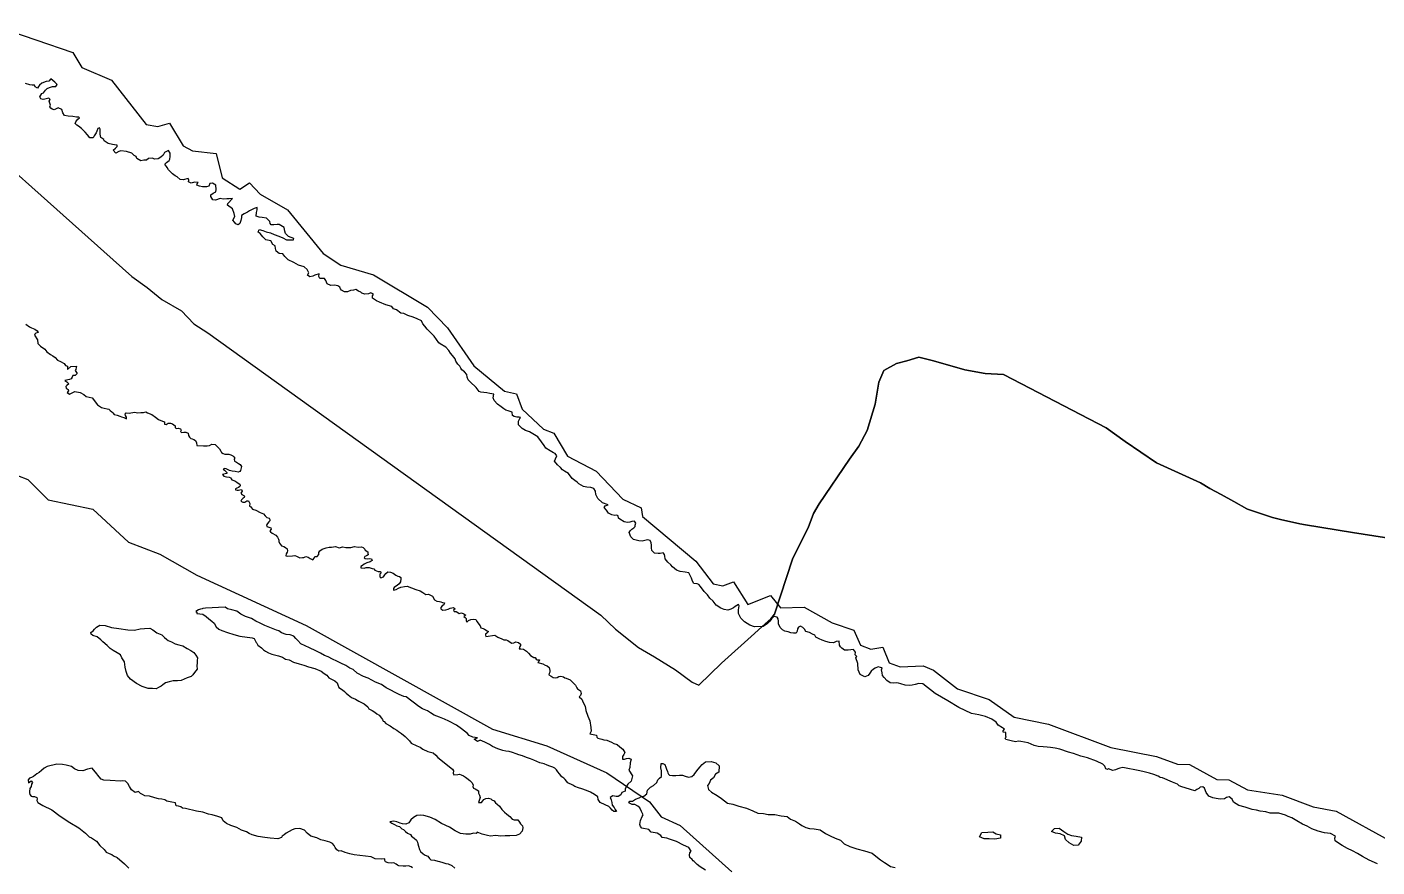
# Model space of a CAD drawing. Header units: metres. Extents: x 13.21 to 19.52, y 42.14 to 46.62.
# Drawn here: x 15.1305 to 15.4171, y 44.3102 to 44.4885 of the extents above; entities that cross this region are included whole.
import ezdxf

# ---------------------------------------------------------------- set-up
doc = ezdxf.new("R2010")
doc.units = ezdxf.units.M
doc.header["$MEASUREMENT"] = 0
for name, color, linetype in [('CESTE', 5, 'Continuous'), ('granica', 2, 'Continuous'), ('hr', 9, 'Continuous')]:
    doc.layers.add(name, color=color, linetype=linetype)

msp = doc.modelspace()

# ---------------------------------------------------------------- linework, layer by layer
at = {"layer": 'CESTE'}
for points in [[(15.12449, 44.48846), (15.14022, 44.48305), (15.14214, 44.47989), (15.14848, 44.47715), (15.15581, 44.4678), (15.15828, 44.46733), (15.1608, 44.46804), (15.16365, 44.46324), (15.16567, 44.46221), (15.1707, 44.46159), (15.17193, 44.45643), (15.17571, 44.45406), (15.17774, 44.45539), (15.18, 44.45296), (15.1858, 44.44967), (15.19341, 44.4404), (15.19712, 44.43796), (15.20408, 44.43591), (15.21556, 44.42904), (15.21977, 44.42461), (15.22535, 44.41656), (15.23189, 44.41119), (15.23442, 44.4106), (15.23562, 44.40738), (15.24014, 44.40311), (15.24237, 44.40228), (15.24527, 44.39739), (15.25132, 44.39423), (15.25702, 44.38827), (15.26091, 44.38646), (15.26118, 44.38458), (15.27248, 44.37513), (15.2762, 44.37029), (15.2782, 44.36989), (15.28049, 44.37072), (15.28357, 44.36596), (15.28838, 44.3678), (15.29044, 44.36524), (15.29547, 44.36538), (15.30144, 44.36206), (15.30607, 44.3605), (15.30747, 44.35728), (15.30964, 44.35645), (15.31217, 44.35685), (15.31357, 44.35355), (15.31588, 44.35272), (15.32078, 44.35293), (15.32296, 44.35199), (15.32805, 44.34804), (15.33475, 44.34578), (15.3401, 44.34201), (15.34733, 44.3405), (15.36059, 44.33555), (15.37028, 44.3337), (15.37472, 44.33205), (15.37727, 44.33199), (15.38308, 44.3288), (15.38565, 44.32869), (15.38964, 44.3266), (15.397, 44.32548), (15.40357, 44.32297), (15.40844, 44.32206), (15.42023, 44.31557)], [(15.1263, 44.39412), (15.13069, 44.39242), (15.13501, 44.38813), (15.14452, 44.38616), (15.15204, 44.37913), (15.15874, 44.37661), (15.16658, 44.37213), (15.18979, 44.36145), (15.22935, 44.33948), (15.24084, 44.33592), (15.25362, 44.33024), (15.26269, 44.32405), (15.26514, 44.32089), (15.2692, 44.319), (15.28013, 44.30923)]]:
    msp.add_lwpolyline(points, dxfattribs=at)
at = {"layer": 'granica'}
msp.add_lwpolyline([(15.11086, 44.47288), (15.14878, 44.43907), (15.15279, 44.43555), (15.15606, 44.43321), (15.15912, 44.43063), (15.16335, 44.42821), (15.16593, 44.42551), (15.1689, 44.42357), (15.2523, 44.36369), (15.25545, 44.3607), (15.26032, 44.35682), (15.26376, 44.35481), (15.26817, 44.35204), (15.2717, 44.34941), (15.27313, 44.34881), (15.27798, 44.35349), (15.28494, 44.35979), (15.28658, 44.36125)], dxfattribs=at)
at = {"layer": 'hr'}
for points in [[(15.42415, 44.37928), (15.41186, 44.3812), (15.40189, 44.38286), (15.40071, 44.38304), (15.39662, 44.38394), (15.39488, 44.38442), (15.3896, 44.38613), (15.38946, 44.38621), (15.38668, 44.38776), (15.38403, 44.38928), (15.38161, 44.39056), (15.37964, 44.39177), (15.37028, 44.39595), (15.36364, 44.40052), (15.35962, 44.40342), (15.33795, 44.41465), (15.33783, 44.4147), (15.33395, 44.41491), (15.32959, 44.41575), (15.32297, 44.41762), (15.31986, 44.41838), (15.31727, 44.41764), (15.31508, 44.41705), (15.31239, 44.41557), (15.31133, 44.41312), (15.31058, 44.40845), (15.3089, 44.40288), (15.30712, 44.39955), (15.30513, 44.39673), (15.29866, 44.38731), (15.29751, 44.38524), (15.29635, 44.38219), (15.29411, 44.37771), (15.293, 44.37551), (15.28921, 44.36387), (15.28843, 44.36288), (15.28658, 44.36125), (15.28495, 44.36118), (15.28396, 44.36155), (15.28281, 44.36226), (15.28207, 44.36299), (15.28175, 44.36357), (15.28153, 44.36403), (15.28153, 44.36476), (15.2817, 44.36563), (15.28153, 44.3659), (15.28122, 44.36572), (15.28087, 44.36549), (15.28051, 44.36522), (15.27996, 44.36494), (15.2793, 44.36474), (15.27852, 44.36486), (15.27778, 44.36516), (15.27685, 44.36575), (15.27616, 44.3666), (15.27548, 44.36724), (15.27495, 44.368), (15.27425, 44.36868), (15.27351, 44.36974), (15.27316, 44.37018), (15.27277, 44.37029), (15.27207, 44.37041), (15.27181, 44.37087), (15.27156, 44.37151), (15.2713, 44.37206), (15.27101, 44.37261), (15.27021, 44.37277), (15.2692, 44.37295), (15.26839, 44.37321), (15.26753, 44.3739), (15.26718, 44.37434), (15.26653, 44.3749), (15.266, 44.37561), (15.2659, 44.37615), (15.26584, 44.37656), (15.26559, 44.37686), (15.26494, 44.37676), (15.26452, 44.37676), (15.26376, 44.37681), (15.26314, 44.37736), (15.26306, 44.37793), (15.26309, 44.37851), (15.26303, 44.37901), (15.2628, 44.37949), (15.26223, 44.37963), (15.26169, 44.37949), (15.26113, 44.37938), (15.26043, 44.37943), (15.25982, 44.37959), (15.25924, 44.37971), (15.2587, 44.38028), (15.25835, 44.38119), (15.25858, 44.38156), (15.25894, 44.3819), (15.25931, 44.38216), (15.2596, 44.38248), (15.25964, 44.38279), (15.25977, 44.38316), (15.25948, 44.38359), (15.25888, 44.38351), (15.25849, 44.38337), (15.25798, 44.38333), (15.25727, 44.38344), (15.25637, 44.38402), (15.25608, 44.38427), (15.25599, 44.38475), (15.25574, 44.38488), (15.25532, 44.38484), (15.25465, 44.38497), (15.25396, 44.38532), (15.25353, 44.38592), (15.25304, 44.38653), (15.25327, 44.38684), (15.25388, 44.38705), (15.2527, 44.38748), (15.25171, 44.38842), (15.25126, 44.38925), (15.25123, 44.38995), (15.25088, 44.39051), (15.25018, 44.39073), (15.24935, 44.39081), (15.24863, 44.39095), (15.24764, 44.3915), (15.24729, 44.3919), (15.24682, 44.39225), (15.24627, 44.39269), (15.24546, 44.39373), (15.24464, 44.39425), (15.24423, 44.39452), (15.24374, 44.39496), (15.24314, 44.39553), (15.24247, 44.39631), (15.24272, 44.39684), (15.24296, 44.39744), (15.24264, 44.39793), (15.24228, 44.39812), (15.24157, 44.39851), (15.24065, 44.39911), (15.24032, 44.39966), (15.23972, 44.40045), (15.23894, 44.40151), (15.2379, 44.40211), (15.23722, 44.40253), (15.23636, 44.40284), (15.23563, 44.40326), (15.23489, 44.40404), (15.23483, 44.4048), (15.23512, 44.40539), (15.23531, 44.4056), (15.23499, 44.40569), (15.23451, 44.40566), (15.23393, 44.40583), (15.23361, 44.40606), (15.23352, 44.40673), (15.23266, 44.40704), (15.23217, 44.40716), (15.23175, 44.40744), (15.23121, 44.4079), (15.23037, 44.40843), (15.22969, 44.40924), (15.22949, 44.40981), (15.22965, 44.41055), (15.22878, 44.41072), (15.22812, 44.41087), (15.22748, 44.4109), (15.22686, 44.41096), (15.22651, 44.41115), (15.2259, 44.41197), (15.22463, 44.41317), (15.22419, 44.41363), (15.22399, 44.41416), (15.2239, 44.41476), (15.22336, 44.41526), (15.22282, 44.41572), (15.22262, 44.41607), (15.22242, 44.41646), (15.22199, 44.41692), (15.22157, 44.41754), (15.22143, 44.41803), (15.22083, 44.41874), (15.22044, 44.41927), (15.22005, 44.4198), (15.21941, 44.42054), (15.21822, 44.42124), (15.21794, 44.42145), (15.21745, 44.42217), (15.21696, 44.42288), (15.21598, 44.42387), (15.21548, 44.42433), (15.21495, 44.425), (15.21455, 44.42546), (15.21426, 44.42613), (15.21333, 44.42656), (15.21249, 44.42692), (15.21138, 44.42725), (15.21055, 44.42766), (15.20991, 44.42777), (15.20894, 44.42842), (15.20833, 44.42865), (15.20797, 44.42915), (15.20669, 44.4295), (15.20536, 44.43005), (15.20468, 44.43035), (15.20384, 44.43094), (15.20384, 44.43142), (15.20407, 44.43179), (15.20353, 44.43208), (15.20302, 44.43183), (15.20225, 44.43174), (15.20161, 44.43195), (15.20141, 44.43218), (15.20087, 44.43241), (15.20032, 44.43276), (15.1998, 44.43261), (15.1992, 44.43252), (15.19858, 44.4323), (15.19792, 44.43225), (15.19728, 44.43259), (15.19705, 44.4329), (15.19692, 44.43328), (15.19648, 44.43355), (15.19582, 44.4337), (15.195, 44.43358), (15.19423, 44.43397), (15.19397, 44.4347), (15.19368, 44.43512), (15.19317, 44.43507), (15.19265, 44.43512), (15.1925, 44.43551), (15.19255, 44.43607), (15.1916, 44.43583), (15.19121, 44.43558), (15.19054, 44.43546), (15.19005, 44.43578), (15.19037, 44.43629), (15.19, 44.43698), (15.18933, 44.43758), (15.18816, 44.43796), (15.18715, 44.43847), (15.18599, 44.43906), (15.18529, 44.43974), (15.18484, 44.44034), (15.18406, 44.44037), (15.1834, 44.44089), (15.18326, 44.44143), (15.18322, 44.44204), (15.18269, 44.44234), (15.18228, 44.44309), (15.18122, 44.44333), (15.18061, 44.44397), (15.18028, 44.44427), (15.18003, 44.44463), (15.17958, 44.44493), (15.17981, 44.44551), (15.18061, 44.4453), (15.18129, 44.44502), (15.18222, 44.44482), (15.18302, 44.44445), (15.18395, 44.44408), (15.18484, 44.44372), (15.18558, 44.44332), (15.18707, 44.4433), (15.18717, 44.44359), (15.186, 44.44403), (15.18542, 44.44463), (15.18524, 44.44511), (15.18514, 44.44594), (15.18408, 44.44658), (15.18363, 44.44654), (15.18293, 44.44651), (15.18236, 44.44648), (15.18214, 44.44675), (15.18206, 44.44718), (15.18139, 44.44788), (15.18042, 44.44804), (15.17982, 44.44812), (15.17918, 44.44833), (15.17925, 44.44907), (15.17935, 44.44968), (15.17935, 44.45017), (15.17873, 44.44995), (15.17834, 44.44977), (15.17776, 44.44944), (15.17732, 44.44915), (15.1766, 44.44885), (15.17606, 44.44847), (15.17606, 44.44801), (15.17593, 44.4474), (15.17573, 44.44675), (15.17532, 44.44651), (15.17486, 44.44672), (15.17454, 44.44708), (15.17424, 44.44746), (15.17462, 44.44822), (15.17447, 44.44886), (15.17418, 44.44989), (15.17308, 44.45068), (15.17314, 44.45103), (15.17418, 44.45204), (15.17343, 44.45203), (15.17296, 44.45199), (15.17215, 44.45192), (15.17153, 44.45205), (15.17052, 44.45174), (15.16994, 44.45179), (15.16958, 44.45247), (15.16958, 44.45287), (15.17005, 44.45318), (15.17058, 44.4535), (15.17066, 44.45398), (15.17058, 44.4549), (15.16988, 44.45536), (15.16934, 44.45523), (15.16909, 44.45469), (15.16866, 44.45453), (15.16776, 44.45456), (15.16715, 44.45467), (15.16657, 44.45491), (15.16668, 44.45515), (15.16687, 44.4555), (15.16609, 44.45554), (15.1654, 44.45536), (15.16478, 44.45561), (15.1649, 44.45596), (15.16476, 44.45632), (15.16368, 44.45605), (15.16304, 44.45612), (15.16238, 44.45664), (15.16201, 44.45691), (15.16144, 44.45729), (15.16057, 44.45818), (15.16026, 44.45864), (15.15977, 44.45935), (15.16016, 44.45974), (15.1607, 44.46015), (15.16087, 44.46043), (15.16093, 44.46098), (15.16094, 44.46166), (15.16059, 44.46229), (15.16001, 44.46196), (15.15968, 44.46185), (15.15946, 44.46127), (15.15895, 44.46086), (15.15836, 44.46049), (15.15762, 44.46044), (15.15718, 44.46066), (15.1563, 44.46055), (15.15586, 44.46018), (15.15534, 44.46022), (15.15467, 44.46009), (15.15383, 44.46059), (15.15373, 44.46097), (15.15329, 44.46123), (15.15278, 44.46171), (15.15161, 44.46202), (15.15041, 44.46222), (15.15005, 44.46201), (15.14935, 44.46169), (15.1488, 44.46236), (15.14928, 44.46272), (15.14967, 44.46307), (15.14967, 44.46336), (15.14913, 44.46344), (15.14868, 44.4635), (15.14775, 44.46373), (15.14688, 44.46433), (15.14684, 44.4646), (15.1462, 44.46501), (15.14602, 44.46573), (15.14604, 44.4668), (15.14594, 44.46705), (15.14559, 44.46694), (15.14536, 44.46639), (15.14524, 44.46598), (15.14478, 44.46538), (15.14459, 44.46492), (15.14389, 44.46492), (15.14338, 44.46559), (15.1429, 44.46613), (15.1421, 44.46694), (15.14148, 44.46744), (15.14113, 44.4676), (15.14078, 44.46799), (15.14088, 44.46833), (15.14101, 44.46857), (15.1413, 44.46894), (15.14168, 44.46919), (15.14145, 44.46934), (15.14101, 44.4693), (15.14023, 44.4695), (15.13928, 44.46951), (15.13847, 44.46969), (15.13812, 44.47028), (15.1379, 44.47097), (15.13716, 44.47129), (15.13626, 44.47085), (15.13584, 44.47102), (15.13559, 44.47125), (15.13536, 44.47154), (15.13552, 44.47184), (15.13526, 44.47269), (15.13545, 44.47306), (15.13516, 44.47335), (15.1343, 44.47313), (15.13398, 44.47306), (15.13343, 44.47319), (15.13324, 44.47361), (15.13343, 44.47402), (15.1337, 44.47434), (15.13405, 44.4745), (15.13424, 44.47479), (15.13443, 44.47505), (15.13482, 44.47541), (15.13527, 44.47562), (15.13597, 44.47587), (15.13662, 44.47585), (15.13694, 44.47624), (15.13643, 44.47674), (15.13556, 44.47743), (15.13517, 44.47695), (15.13459, 44.47688), (15.13366, 44.47654), (15.13318, 44.47613), (15.13298, 44.47583), (15.13277, 44.47551), (15.13228, 44.47579), (15.13212, 44.47613), (15.13164, 44.47615), (15.1311, 44.47622), (15.13023, 44.47645)], [(15.13025, 44.4254), (15.13108, 44.42482), (15.13149, 44.42461), (15.13221, 44.42434), (15.13271, 44.42402), (15.13291, 44.42361), (15.1324, 44.42352), (15.13221, 44.42331), (15.13213, 44.42306), (15.13272, 44.4221), (15.1328, 44.42132), (15.13336, 44.42072), (15.13428, 44.4201), (15.1347, 44.41951), (15.1355, 44.419), (15.13601, 44.41866), (15.13653, 44.41834), (15.137, 44.41777), (15.13762, 44.41748), (15.1384, 44.41703), (15.13871, 44.41665), (15.1391, 44.41648), (15.1391, 44.41581), (15.1398, 44.41641), (15.14103, 44.41653), (15.14095, 44.41623), (15.14092, 44.41577), (15.14073, 44.41557), (15.14118, 44.41492), (15.14072, 44.41453), (15.14027, 44.41452), (15.14011, 44.41413), (15.13988, 44.4138), (15.13957, 44.41369), (15.13854, 44.41348), (15.13899, 44.41318), (15.1394, 44.41275), (15.13895, 44.41238), (15.13876, 44.41215), (15.13882, 44.41181), (15.13924, 44.41153), (15.13932, 44.41125), (15.13908, 44.41092), (15.13955, 44.41053), (15.14065, 44.41115), (15.14181, 44.41091), (15.14257, 44.41048), (15.14309, 44.41009), (15.14435, 44.40975), (15.14547, 44.40827), (15.14632, 44.40773), (15.14693, 44.40759), (15.14751, 44.40741), (15.14793, 44.40734), (15.14821, 44.40706), (15.1485, 44.40681), (15.14877, 44.40657), (15.14905, 44.40626), (15.14966, 44.40611), (15.15021, 44.40592), (15.15056, 44.40576), (15.15107, 44.4056), (15.15161, 44.40532), (15.15161, 44.40567), (15.15145, 44.40603), (15.15136, 44.40633), (15.15155, 44.40661), (15.15223, 44.40653), (15.15335, 44.40674), (15.15405, 44.4066), (15.15469, 44.40663), (15.15527, 44.40663), (15.15578, 44.40681), (15.15613, 44.40658), (15.157, 44.40624), (15.1578, 44.40564), (15.15844, 44.40518), (15.15928, 44.40486), (15.15973, 44.40466), (15.15973, 44.40422), (15.16008, 44.40413), (15.16047, 44.40438), (15.16095, 44.40443), (15.1614, 44.40429), (15.162, 44.40387), (15.16198, 44.40349), (15.1622, 44.40326), (15.16264, 44.40331), (15.16313, 44.40322), (15.16326, 44.40294), (15.16313, 44.4026), (15.16335, 44.40241), (15.16379, 44.40246), (15.16425, 44.40252), (15.16473, 44.40227), (15.16482, 44.40179), (15.16502, 44.4014), (15.16527, 44.40117), (15.16556, 44.40106), (15.16597, 44.40097), (15.1663, 44.40069), (15.16652, 44.40021), (15.16655, 44.39966), (15.16797, 44.39962), (15.16879, 44.39957), (15.16928, 44.39963), (15.16979, 44.39993), (15.17044, 44.39984), (15.17079, 44.39952), (15.17114, 44.3992), (15.17137, 44.39893), (15.17168, 44.39844), (15.17184, 44.39815), (15.17213, 44.39794), (15.17254, 44.39783), (15.17335, 44.39783), (15.17376, 44.39767), (15.17419, 44.39746), (15.17441, 44.39725), (15.17466, 44.397), (15.17447, 44.39677), (15.17456, 44.39631), (15.17501, 44.39612), (15.17542, 44.39585), (15.17575, 44.39563), (15.17594, 44.39539), (15.17607, 44.39519), (15.17585, 44.39439), (15.17571, 44.39418), (15.17536, 44.39402), (15.17469, 44.39414), (15.17405, 44.39421), (15.17354, 44.39434), (15.17325, 44.39448), (15.17282, 44.39473), (15.17251, 44.39475), (15.17216, 44.39466), (15.17247, 44.39441), (15.17273, 44.39414), (15.17296, 44.39395), (15.17292, 44.3937), (15.17261, 44.39365), (15.17205, 44.39352), (15.17232, 44.39318), (15.17285, 44.39301), (15.17343, 44.39292), (15.17376, 44.39283), (15.17384, 44.3926), (15.17398, 44.39239), (15.17465, 44.39216), (15.17507, 44.39191), (15.17536, 44.39166), (15.17567, 44.39143), (15.17577, 44.39118), (15.17567, 44.39095), (15.17545, 44.39074), (15.17507, 44.39063), (15.17478, 44.39049), (15.17478, 44.39028), (15.17516, 44.39019), (15.17544, 44.39019), (15.17573, 44.39028), (15.17608, 44.39031), (15.17618, 44.38994), (15.17593, 44.38955), (15.17612, 44.38926), (15.17653, 44.38907), (15.1767, 44.38889), (15.17663, 44.38866), (15.17638, 44.38847), (15.17605, 44.38813), (15.17595, 44.38783), (15.17634, 44.38767), (15.17673, 44.38765), (15.17721, 44.3879), (15.17753, 44.38795), (15.17782, 44.38735), (15.17778, 44.38678), (15.17807, 44.38662), (15.17819, 44.38644), (15.17839, 44.38618), (15.1791, 44.38591), (15.18002, 44.38545), (15.18072, 44.38515), (15.18105, 44.38476), (15.1814, 44.38437), (15.18191, 44.38426), (15.1821, 44.38398), (15.18208, 44.38368), (15.18187, 44.38345), (15.18158, 44.38309), (15.18139, 44.38274), (15.18146, 44.38244), (15.18226, 44.38217), (15.18236, 44.38192), (15.18207, 44.38158), (15.18219, 44.38133), (15.18258, 44.38105), (15.18332, 44.38066), (15.18373, 44.38018), (15.18392, 44.37981), (15.18396, 44.37958), (15.18398, 44.37926), (15.18414, 44.37894), (15.18431, 44.37867), (15.18456, 44.37834), (15.18501, 44.37825), (15.1854, 44.37804), (15.18575, 44.37772), (15.18584, 44.37729), (15.18574, 44.37702), (15.18552, 44.37669), (15.18549, 44.37626), (15.18584, 44.37616), (15.18686, 44.37622), (15.18735, 44.37632), (15.1877, 44.37617), (15.18815, 44.37596), (15.18846, 44.3758), (15.18898, 44.37587), (15.18927, 44.37593), (15.18972, 44.37608), (15.19019, 44.37598), (15.19065, 44.37566), (15.19122, 44.37543), (15.19145, 44.37578), (15.19161, 44.37612), (15.19209, 44.37612), (15.19248, 44.37653), (15.19248, 44.37699), (15.1927, 44.37729), (15.19292, 44.37742), (15.19319, 44.37767), (15.1936, 44.37783), (15.19405, 44.37795), (15.19466, 44.37808), (15.19517, 44.37808), (15.19604, 44.3782), (15.1968, 44.37794), (15.19758, 44.37815), (15.19822, 44.37801), (15.19925, 44.37804), (15.20002, 44.3782), (15.20084, 44.37808), (15.20156, 44.37815), (15.20191, 44.37802), (15.20222, 44.37767), (15.20232, 44.37747), (15.20286, 44.37712), (15.2029, 44.37684), (15.20293, 44.37648), (15.20261, 44.37627), (15.20225, 44.37611), (15.20209, 44.37586), (15.20229, 44.3757), (15.20273, 44.3756), (15.20324, 44.37566), (15.20366, 44.37561), (15.20376, 44.37526), (15.20334, 44.37501), (15.20266, 44.37476), (15.20212, 44.37451), (15.20177, 44.37418), (15.20138, 44.37396), (15.20142, 44.37368), (15.20212, 44.37366), (15.20253, 44.37379), (15.20317, 44.37379), (15.20381, 44.37357), (15.20414, 44.37348), (15.20436, 44.37322), (15.20474, 44.37304), (15.20507, 44.37293), (15.20546, 44.37292), (15.20571, 44.37265), (15.20542, 44.37238), (15.20539, 44.3721), (15.20539, 44.37183), (15.20561, 44.37159), (15.20622, 44.37183), (15.20651, 44.37219), (15.20667, 44.37251), (15.20712, 44.37283), (15.2077, 44.37279), (15.20824, 44.3726), (15.20885, 44.37214), (15.20923, 44.37195), (15.20958, 44.37185), (15.20987, 44.37168), (15.20987, 44.37134), (15.20984, 44.37075), (15.20955, 44.37033), (15.20913, 44.36999), (15.20872, 44.36971), (15.20849, 44.36955), (15.20833, 44.36935), (15.20835, 44.36898), (15.20887, 44.36908), (15.20938, 44.36939), (15.2099, 44.36958), (15.21064, 44.36974), (15.21122, 44.36978), (15.21304, 44.36914), (15.214, 44.36881), (15.21457, 44.3685), (15.21521, 44.36808), (15.21573, 44.36811), (15.21663, 44.36769), (15.21704, 44.36694), (15.21751, 44.36664), (15.21809, 44.36656), (15.21835, 44.36647), (15.21874, 44.36638), (15.21916, 44.36629), (15.21903, 44.36583), (15.21867, 44.36563), (15.21835, 44.3653), (15.21835, 44.36503), (15.21882, 44.36475), (15.21946, 44.3648), (15.21995, 44.3649), (15.22037, 44.36512), (15.22107, 44.36528), (15.22142, 44.36498), (15.22107, 44.36469), (15.22119, 44.36443), (15.22162, 44.36443), (15.22197, 44.36423), (15.22228, 44.364), (15.22274, 44.36416), (15.22325, 44.36397), (15.2237, 44.36366), (15.22325, 44.36338), (15.22357, 44.36317), (15.22372, 44.36292), (15.22372, 44.3625), (15.22392, 44.36216), (15.22427, 44.36256), (15.22473, 44.36276), (15.22533, 44.36282), (15.22578, 44.36273), (15.2261, 44.36223), (15.22645, 44.36175), (15.2267, 44.36143), (15.22686, 44.36095), (15.22738, 44.36083), (15.22763, 44.3607), (15.22818, 44.36033), (15.22849, 44.36021), (15.22811, 44.35985), (15.22785, 44.35964), (15.22782, 44.35944), (15.22795, 44.35916), (15.2284, 44.35923), (15.22933, 44.35932), (15.22981, 44.35941), (15.23044, 44.359), (15.23131, 44.35867), (15.23172, 44.35846), (15.23221, 44.35845), (15.23262, 44.35831), (15.23285, 44.3581), (15.23342, 44.35769), (15.2339, 44.35776), (15.23432, 44.35798), (15.23489, 44.35789), (15.23526, 44.35748), (15.23528, 44.35721), (15.23515, 44.357), (15.23503, 44.35651), (15.23534, 44.35651), (15.23592, 44.35642), (15.23655, 44.35602), (15.23698, 44.35562), (15.23739, 44.3551), (15.23809, 44.35466), (15.23842, 44.35471), (15.23858, 44.35436), (15.23879, 44.35416), (15.23934, 44.35417), (15.23915, 44.35383), (15.23899, 44.35363), (15.24002, 44.35337), (15.24053, 44.35306), (15.24097, 44.35291), (15.24139, 44.35257), (15.24152, 44.35195), (15.24152, 44.35159), (15.24135, 44.35131), (15.24129, 44.35097), (15.24176, 44.35071), (15.24225, 44.35041), (15.24273, 44.35037), (15.24308, 44.35046), (15.24343, 44.35062), (15.24384, 44.35069), (15.2444, 44.35055), (15.24471, 44.35039), (15.24497, 44.3503), (15.2458, 44.34997), (15.24602, 44.34972), (15.24647, 44.34933), (15.24695, 44.34883), (15.24723, 44.34825), (15.24737, 44.348), (15.24803, 44.34759), (15.24813, 44.34706), (15.248, 44.3466), (15.24774, 44.34633), (15.24831, 44.34587), (15.24857, 44.34514), (15.24902, 44.34436), (15.24918, 44.34342), (15.24955, 44.34223), (15.25, 44.34122), (15.25019, 44.33982), (15.25028, 44.33907), (15.24999, 44.33845), (15.2514, 44.33822), (15.2515, 44.33779), (15.25171, 44.33755), (15.25255, 44.33734), (15.253, 44.33723), (15.25364, 44.33711), (15.25457, 44.33668), (15.25511, 44.33643), (15.25578, 44.33622), (15.25636, 44.33569), (15.25703, 44.33525), (15.25744, 44.33454), (15.25722, 44.33408), (15.25693, 44.33367), (15.2569, 44.3331), (15.25738, 44.3331), (15.25779, 44.33328), (15.2583, 44.33335), (15.25878, 44.33312), (15.25853, 44.3323), (15.2585, 44.33131), (15.25829, 44.33074), (15.25909, 44.32957), (15.25874, 44.32841), (15.25809, 44.32783), (15.25768, 44.32723), (15.25751, 44.32673), (15.25748, 44.32631), (15.25677, 44.32601), (15.25655, 44.32552), (15.256, 44.32522), (15.25557, 44.32522), (15.25485, 44.32531), (15.25433, 44.32499), (15.25455, 44.32449), (15.25465, 44.32392), (15.25477, 44.32337), (15.25516, 44.32288), (15.25538, 44.3224), (15.25567, 44.32199), (15.25506, 44.32201), (15.25471, 44.32231), (15.2544, 44.32268), (15.25401, 44.32305), (15.25327, 44.32344), (15.25218, 44.32394), (15.25177, 44.32454), (15.25168, 44.32511), (15.25099, 44.32561), (15.25014, 44.32612), (15.24926, 44.32644), (15.24832, 44.32681), (15.24758, 44.32699), (15.24682, 44.32731), (15.24637, 44.32759), (15.24534, 44.32811), (15.24477, 44.32876), (15.24448, 44.32911), (15.24407, 44.32936), (15.24356, 44.33), (15.24323, 44.33043), (15.24295, 44.33085), (15.24257, 44.33117), (15.24212, 44.33144), (15.24151, 44.33165), (15.24093, 44.33183), (15.24033, 44.33211), (15.2394, 44.33234), (15.23873, 44.33261), (15.23811, 44.33291), (15.23741, 44.33319), (15.23655, 44.33346), (15.23572, 44.33383), (15.23495, 44.334), (15.23437, 44.33427), (15.23361, 44.33455), (15.23291, 44.33476), (15.23217, 44.33478), (15.23153, 44.33496), (15.2305, 44.33528), (15.22935, 44.33576), (15.22871, 44.33622), (15.22772, 44.33668), (15.2267, 44.33716), (15.22614, 44.33689), (15.22548, 44.33733), (15.22615, 44.33764), (15.22513, 44.33781), (15.22435, 44.33815), (15.22394, 44.33861), (15.22339, 44.33902), (15.22279, 44.33953), (15.22167, 44.34033), (15.22004, 44.34114), (15.21918, 44.34161), (15.21806, 44.34205), (15.21697, 44.34247), (15.2162, 44.34294), (15.21553, 44.34339), (15.21451, 44.34379), (15.21368, 44.34428), (15.21368, 44.34428), (15.21103, 44.34631), (15.2105, 44.34641), (15.20951, 44.34683), (15.20871, 44.34728), (15.20775, 44.34777), (15.2068, 44.34827), (15.2058, 44.34898), (15.20449, 44.34944), (15.20292, 44.35029), (15.20193, 44.35067), (15.20061, 44.35132), (15.19975, 44.35212), (15.19905, 44.35242), (15.19822, 44.35297), (15.19716, 44.35345), (15.19629, 44.35389), (15.1954, 44.35435), (15.19447, 44.35483), (15.1937, 44.35513), (15.19281, 44.35559), (15.19187, 44.35611), (15.19047, 44.35671), (15.18957, 44.35712), (15.18868, 44.35761), (15.188, 44.35827), (15.18762, 44.35871), (15.1872, 44.35919), (15.18638, 44.35951), (15.18554, 44.35958), (15.18455, 44.35992), (15.18401, 44.36031), (15.18346, 44.3605), (15.1824, 44.36089), (15.18103, 44.36146), (15.18, 44.36194), (15.17907, 44.36242), (15.17815, 44.36293), (15.17693, 44.36341), (15.1759, 44.36389), (15.17506, 44.36451), (15.17397, 44.36481), (15.17311, 44.36501), (15.17257, 44.36533), (15.1684, 44.36513), (15.16783, 44.36506), (15.16768, 44.365), (15.16738, 44.36494), (15.1669, 44.36476), (15.16633, 44.36441), (15.16657, 44.36432), (15.16657, 44.36405), (15.16785, 44.36384), (15.16856, 44.36339), (15.1691, 44.36286), (15.16974, 44.3624), (15.17025, 44.36197), (15.1707, 44.36117), (15.17128, 44.36066), (15.17189, 44.36041), (15.17307, 44.35999), (15.17445, 44.35956), (15.1757, 44.35921), (15.1783, 44.35885), (15.17877, 44.35871), (15.17893, 44.35832), (15.17918, 44.35789), (15.1793, 44.35772), (15.17955, 44.35729), (15.18027, 44.35676), (15.1807, 44.35631), (15.18113, 44.35603), (15.18179, 44.35564), (15.18249, 44.35536), (15.18338, 44.35518), (15.18393, 44.35504), (15.18473, 44.35475), (15.18539, 44.35436), (15.1862, 44.35419), (15.18706, 44.35372), (15.18828, 44.35337), (15.18928, 44.35305), (15.19029, 44.35273), (15.19165, 44.35236), (15.19296, 44.35176), (15.1936, 44.35128), (15.1942, 44.35091), (15.19459, 44.35039), (15.1959, 44.34972), (15.19638, 44.34933), (15.19654, 44.34887), (15.19673, 44.34833), (15.19753, 44.34784), (15.19791, 44.34748), (15.19824, 44.34711), (15.19871, 44.34674), (15.19939, 44.34621), (15.20025, 44.34587), (15.20095, 44.34538), (15.20211, 44.34486), (15.20284, 44.34424), (15.20307, 44.34381), (15.20377, 44.34343), (15.20435, 44.34307), (15.20476, 44.34274), (15.20527, 44.34242), (15.20578, 44.34181), (15.20597, 44.34149), (15.20605, 44.34133), (15.20613, 44.34117), (15.20633, 44.34109), (15.20671, 44.34064), (15.20761, 44.34016), (15.20841, 44.33963), (15.20901, 44.33924), (15.2094, 44.33899), (15.21, 44.33855), (15.2108, 44.33789), (15.21115, 44.33759), (15.2117, 44.33699), (15.21208, 44.33653), (15.21326, 44.33591), (15.21396, 44.33568), (15.21454, 44.33525), (15.21563, 44.33475), (15.21672, 44.33446), (15.21733, 44.33399), (15.21774, 44.33348), (15.22084, 44.33096), (15.22107, 44.3306), (15.221, 44.33011), (15.22116, 44.32979), (15.22199, 44.32984), (15.22234, 44.32994), (15.22269, 44.32979), (15.22318, 44.32958), (15.22359, 44.32929), (15.22388, 44.32905), (15.22456, 44.3286), (15.22503, 44.32807), (15.22522, 44.32761), (15.22515, 44.32734), (15.22529, 44.32697), (15.22566, 44.32679), (15.22634, 44.32642), (15.2264, 44.32591), (15.22656, 44.32548), (15.22669, 44.32498), (15.22652, 44.32437), (15.22639, 44.32394), (15.22701, 44.32392), (15.22732, 44.32426), (15.22752, 44.32456), (15.22794, 44.32479), (15.22852, 44.32486), (15.22897, 44.32469), (15.22922, 44.32447), (15.22967, 44.32429), (15.22998, 44.32383), (15.2303, 44.32359), (15.23082, 44.32313), (15.23135, 44.32243), (15.23186, 44.32185), (15.23241, 44.32142), (15.23305, 44.32093), (15.23352, 44.32041), (15.23391, 44.3202), (15.23474, 44.32023), (15.23506, 44.31977), (15.23531, 44.31942), (15.23568, 44.31896), (15.2358, 44.31855), (15.23563, 44.31781), (15.23509, 44.31722), (15.23435, 44.31688), (15.23303, 44.31685), (15.23204, 44.31683), (15.23114, 44.31679), (15.22996, 44.31688), (15.22893, 44.31675), (15.2283, 44.31693), (15.22714, 44.31718), (15.22609, 44.3176), (15.2259, 44.31732), (15.22529, 44.31739), (15.22461, 44.31721), (15.22368, 44.31721), (15.22253, 44.31734), (15.22141, 44.31792), (15.22019, 44.31868), (15.21853, 44.31949), (15.21719, 44.32031), (15.21604, 44.32081), (15.21479, 44.32118), (15.21402, 44.3212), (15.21326, 44.32112), (15.21255, 44.32072), (15.21197, 44.3202), (15.21155, 44.31958), (15.21091, 44.31933), (15.2102, 44.31939), (15.20973, 44.31951), (15.20905, 44.31981), (15.20841, 44.31997), (15.20757, 44.31981), (15.20794, 44.31956), (15.20854, 44.31923), (15.20905, 44.31894), (15.20962, 44.3188), (15.2101, 44.31834), (15.21042, 44.31816), (15.2109, 44.31774), (15.21132, 44.3174), (15.2119, 44.31712), (15.21215, 44.31678), (15.2127, 44.31637), (15.21318, 44.31593), (15.2134, 44.31547), (15.2135, 44.31513), (15.21362, 44.31463), (15.21384, 44.31391), (15.21403, 44.3135), (15.21464, 44.31302), (15.21508, 44.31277), (15.21563, 44.31252), (15.21598, 44.31201), (15.21623, 44.31176), (15.21703, 44.31169), (15.21771, 44.31146), (15.21806, 44.31137), (15.21876, 44.3112), (15.21941, 44.31096), (15.21991, 44.31089), (15.22069, 44.31052), (15.22132, 44.31001)], [(15.41718, 44.31092), (15.41545, 44.3117), (15.41402, 44.31247), (15.41297, 44.31306), (15.41191, 44.31366), (15.4108, 44.31417), (15.40968, 44.31481), (15.40872, 44.31546), (15.40824, 44.31576), (15.40815, 44.31631), (15.40828, 44.31679), (15.40719, 44.31737), (15.40598, 44.31746), (15.4046, 44.31785), (15.40323, 44.31836), (15.40227, 44.31887), (15.40128, 44.31931), (15.40011, 44.31999), (15.39902, 44.32066), (15.39822, 44.32092), (15.39767, 44.32119), (15.39627, 44.32166), (15.39444, 44.32168), (15.39351, 44.32196), (15.39233, 44.3221), (15.3915, 44.32231), (15.39063, 44.3224), (15.38913, 44.32293), (15.38775, 44.3233), (15.38664, 44.32395), (15.38632, 44.32459), (15.38571, 44.32511), (15.38513, 44.32495), (15.38469, 44.3247), (15.38383, 44.3246), (15.38292, 44.32475), (15.38222, 44.32489), (15.38139, 44.32526), (15.38081, 44.32606), (15.38051, 44.32696), (15.38009, 44.32725), (15.37954, 44.32717), (15.37925, 44.32687), (15.37886, 44.32669), (15.37845, 44.32639), (15.37752, 44.32669), (15.37637, 44.32702), (15.37567, 44.32727), (15.37512, 44.32745), (15.37474, 44.32779), (15.37368, 44.32826), (15.37154, 44.32914), (15.37109, 44.32923), (15.37097, 44.3293), (15.37062, 44.3295), (15.36972, 44.32983), (15.36879, 44.33015), (15.36768, 44.33043), (15.36678, 44.33063), (15.36313, 44.33137), (15.36252, 44.33122), (15.36208, 44.33106), (15.36156, 44.33085), (15.36101, 44.33067), (15.36012, 44.33106), (15.35989, 44.3309), (15.35954, 44.33108), (15.35932, 44.33161), (15.35887, 44.33205), (15.35756, 44.33269), (15.35565, 44.3334), (15.35421, 44.33377), (15.35267, 44.33428), (15.35162, 44.33456), (15.34976, 44.33525), (15.3488, 44.33541), (15.34777, 44.33558), (15.34707, 44.33567), (15.34624, 44.33569), (15.34518, 44.33581), (15.34435, 44.33602), (15.34308, 44.33659), (15.3415, 44.33685), (15.34096, 44.33692), (15.34034, 44.33682), (15.33942, 44.33703), (15.3383, 44.33729), (15.33817, 44.33757), (15.33839, 44.33776), (15.33831, 44.33797), (15.33831, 44.33877), (15.33773, 44.33887), (15.33776, 44.33914), (15.33805, 44.33947), (15.33758, 44.33978), (15.33665, 44.34032), (15.33625, 44.34098), (15.33532, 44.34156), (15.33398, 44.34219), (15.33259, 44.34252), (15.33105, 44.34283), (15.32833, 44.34407), (15.32597, 44.34547), (15.32328, 44.34703), (15.3207, 44.34912), (15.31987, 44.34917), (15.31907, 44.34898), (15.31839, 44.34882), (15.31791, 44.34871), (15.31695, 44.34882), (15.31602, 44.34906), (15.31554, 44.34926), (15.31516, 44.34929), (15.31439, 44.34922), (15.31375, 44.34929), (15.31304, 44.3498), (15.3125, 44.35044), (15.31215, 44.35087), (15.31209, 44.35142), (15.31193, 44.35204), (15.31202, 44.3525), (15.31171, 44.35259), (15.31122, 44.35268), (15.31056, 44.35243), (15.3102, 44.35218), (15.30975, 44.35181), (15.30946, 44.35136), (15.30911, 44.35088), (15.30836, 44.35056), (15.3074, 44.35104), (15.30699, 44.35203), (15.3069, 44.35338), (15.30647, 44.3546), (15.30668, 44.35487), (15.30633, 44.35522), (15.30637, 44.35581), (15.30596, 44.35636), (15.30538, 44.35634), (15.30481, 44.3562), (15.30409, 44.35622), (15.30352, 44.35664), (15.3032, 44.35694), (15.30298, 44.35731), (15.30292, 44.35813), (15.30228, 44.35806), (15.3017, 44.35781), (15.3009, 44.35786), (15.30012, 44.35807), (15.29933, 44.35835), (15.29867, 44.35864), (15.29798, 44.35898), (15.29776, 44.35942), (15.29729, 44.35965), (15.29665, 44.35997), (15.29585, 44.36022), (15.29558, 44.36066), (15.29521, 44.36102), (15.29472, 44.3613), (15.29431, 44.3611), (15.29405, 44.36073), (15.29401, 44.36027), (15.29379, 44.35981), (15.29325, 44.35984), (15.2927, 44.35993), (15.29209, 44.36011), (15.29139, 44.36025), (15.2909, 44.36055), (15.29037, 44.36106), (15.29002, 44.36181), (15.29002, 44.36236), (15.28999, 44.36285), (15.28976, 44.36326), (15.28906, 44.3634), (15.28858, 44.3629), (15.28823, 44.36239), (15.28767, 44.36179), (15.28678, 44.36125), (15.28658, 44.36125), (15.28843, 44.36288), (15.28843, 44.36288), (15.28921, 44.36387), (15.293, 44.37551), (15.29411, 44.37771), (15.29635, 44.38219), (15.29751, 44.38524), (15.29866, 44.38731), (15.30513, 44.39673), (15.30712, 44.39955), (15.3089, 44.40288), (15.31058, 44.40845), (15.31133, 44.41312), (15.31239, 44.41557), (15.31508, 44.41705), (15.31727, 44.41764), (15.31986, 44.41838), (15.32297, 44.41762), (15.32959, 44.41575), (15.33395, 44.41491), (15.33783, 44.4147), (15.33795, 44.41465), (15.35962, 44.40342), (15.36364, 44.40052), (15.37028, 44.39595), (15.37964, 44.39177), (15.38161, 44.39056), (15.38403, 44.38928), (15.38668, 44.38776), (15.38946, 44.38621), (15.3896, 44.38613), (15.39488, 44.38442), (15.39662, 44.38394), (15.40071, 44.38304), (15.40189, 44.38286), (15.41186, 44.3812), (15.42415, 44.37928)], [(15.21233, 44.31007), (15.21204, 44.31027), (15.21152, 44.31048), (15.21091, 44.31041), (15.21037, 44.31039), (15.20947, 44.31044), (15.20918, 44.31062), (15.20887, 44.3108), (15.20836, 44.31113), (15.2078, 44.31105), (15.2072, 44.3111), (15.20663, 44.31134), (15.2065, 44.31163), (15.2065, 44.31193), (15.2057, 44.31189), (15.20445, 44.31198), (15.20358, 44.31237), (15.19996, 44.31278), (15.19907, 44.31303), (15.19809, 44.3133), (15.19722, 44.31367), (15.19673, 44.31359), (15.19628, 44.31384), (15.19591, 44.31439), (15.19571, 44.31478), (15.1954, 44.31523), (15.19482, 44.31551), (15.19383, 44.3158), (15.19289, 44.31601), (15.19203, 44.31638), (15.19075, 44.3168), (15.18999, 44.31744), (15.18944, 44.31801), (15.18845, 44.31842), (15.18736, 44.31835), (15.18678, 44.31813), (15.18614, 44.31778), (15.18554, 44.31742), (15.18509, 44.31707), (15.1847, 44.31677), (15.18453, 44.31648), (15.18377, 44.31623), (15.18216, 44.31632), (15.18101, 44.31646), (15.17957, 44.31667), (15.17835, 44.31705), (15.17765, 44.31735), (15.17712, 44.31767), (15.17605, 44.31807), (15.17506, 44.31859), (15.17378, 44.31901), (15.17288, 44.31947), (15.17218, 44.32003), (15.17186, 44.32066), (15.17103, 44.32095), (15.16982, 44.3213), (15.16904, 44.32141), (15.16786, 44.32185), (15.16649, 44.32208), (15.16414, 44.32265), (15.1635, 44.32274), (15.16319, 44.32302), (15.1627, 44.32314), (15.16219, 44.32324), (15.16204, 44.32382), (15.1613, 44.32398), (15.16021, 44.32417), (15.15976, 44.32448), (15.15916, 44.3246), (15.15844, 44.32472), (15.15768, 44.3249), (15.15653, 44.32524), (15.15556, 44.32531), (15.15502, 44.32559), (15.15464, 44.32581), (15.15419, 44.32623), (15.15346, 44.32606), (15.15274, 44.32661), (15.15231, 44.32733), (15.15192, 44.32795), (15.15141, 44.32843), (15.15087, 44.32852), (15.15038, 44.32847), (15.1482, 44.32861), (15.14683, 44.32866), (15.14626, 44.32884), (15.14581, 44.32937), (15.14558, 44.32968), (15.14536, 44.32999), (15.14437, 44.33118), (15.1434, 44.33102), (15.14237, 44.33062), (15.14136, 44.3307), (15.14058, 44.33104), (15.13998, 44.33152), (15.13883, 44.33182), (15.13803, 44.33201), (15.13687, 44.33207), (15.13483, 44.33158), (15.13415, 44.33118), (15.13357, 44.33073), (15.13312, 44.33031), (15.1326, 44.32999), (15.13189, 44.32945), (15.13149, 44.32925), (15.13106, 44.32909), (15.13075, 44.32875), (15.13081, 44.32811), (15.13138, 44.32848), (15.13167, 44.32814), (15.13145, 44.32778), (15.13138, 44.32733), (15.13109, 44.32689), (15.13103, 44.32626), (15.13102, 44.32594), (15.13115, 44.32559), (15.13138, 44.32529), (15.1317, 44.32516), (15.13212, 44.32517), (15.13263, 44.32499), (15.13265, 44.32467), (15.13263, 44.32435), (15.13282, 44.32394), (15.13392, 44.32326), (15.13576, 44.32233), (15.13759, 44.32101), (15.1396, 44.31966), (15.14153, 44.31853), (15.14293, 44.31741), (15.14373, 44.31661), (15.14421, 44.3164), (15.14482, 44.31601), (15.14529, 44.31571), (15.14601, 44.3148), (15.14689, 44.31397), (15.14734, 44.31337), (15.14796, 44.31312), (15.14853, 44.31287), (15.14891, 44.31262), (15.14964, 44.31223), (15.15125, 44.3109), (15.15211, 44.30998)], [(15.27452, 44.30953), (15.27341, 44.31024), (15.27279, 44.31079), (15.27214, 44.31139), (15.2719, 44.31153), (15.27171, 44.3118), (15.27126, 44.31225), (15.27117, 44.31271), (15.27124, 44.31324), (15.27151, 44.31361), (15.27098, 44.31433), (15.26985, 44.31485), (15.26837, 44.31564), (15.26689, 44.31616), (15.26631, 44.31631), (15.26532, 44.3165), (15.26506, 44.31694), (15.26426, 44.31742), (15.26305, 44.31765), (15.26254, 44.31818), (15.26103, 44.31848), (15.26072, 44.31885), (15.26062, 44.31923), (15.26079, 44.32012), (15.26108, 44.32092), (15.26133, 44.32132), (15.26099, 44.32199), (15.2606, 44.32279), (15.26019, 44.32315), (15.25958, 44.32347), (15.25898, 44.32352), (15.2583, 44.32386), (15.2585, 44.32421), (15.25908, 44.32423), (15.25972, 44.32462), (15.26047, 44.32487), (15.26094, 44.32516), (15.26145, 44.32528), (15.26208, 44.32573), (15.26225, 44.32654), (15.26287, 44.32714), (15.26351, 44.3275), (15.26424, 44.32813), (15.26444, 44.32872), (15.26479, 44.32908), (15.26521, 44.3294), (15.26519, 44.33063), (15.26505, 44.33128), (15.26512, 44.33216), (15.26551, 44.33222), (15.2659, 44.33196), (15.26612, 44.33142), (15.26627, 44.33096), (15.26647, 44.3305), (15.26657, 44.33023), (15.26669, 44.32993), (15.26694, 44.32972), (15.26755, 44.32965), (15.26822, 44.32965), (15.269, 44.32974), (15.26964, 44.32972), (15.27021, 44.32951), (15.27091, 44.32931), (15.27162, 44.32946), (15.27212, 44.32985), (15.27272, 44.33061), (15.27332, 44.33142), (15.27385, 44.33199), (15.27455, 44.33253), (15.27577, 44.33264), (15.27672, 44.33236), (15.27747, 44.33168), (15.27736, 44.33036), (15.27668, 44.32994), (15.27627, 44.32916), (15.27562, 44.32866), (15.27533, 44.32795), (15.27498, 44.32753), (15.2752, 44.3267), (15.27586, 44.32614), (15.27701, 44.32542), (15.27795, 44.32474), (15.27862, 44.32424), (15.27922, 44.32377), (15.28034, 44.32354), (15.28165, 44.32311), (15.28326, 44.32269), (15.28463, 44.32211), (15.28568, 44.32163), (15.28684, 44.32155), (15.28789, 44.32135), (15.2893, 44.32138), (15.29062, 44.32108), (15.29186, 44.32091), (15.29263, 44.32039), (15.29368, 44.31994), (15.29452, 44.31942), (15.29502, 44.319), (15.29582, 44.31863), (15.2966, 44.31841), (15.29765, 44.31831), (15.29886, 44.31809), (15.30005, 44.31737), (15.30104, 44.31685), (15.30209, 44.31636), (15.30322, 44.31592), (15.30401, 44.31515), (15.30519, 44.31457), (15.30669, 44.31406), (15.30827, 44.31369), (15.3099, 44.31314), (15.31108, 44.31225), (15.31168, 44.31176), (15.31254, 44.31116), (15.31315, 44.31082), (15.31379, 44.31036), (15.31484, 44.3101)]]:
    msp.add_lwpolyline(points, dxfattribs=at)
for points in [[(15.14544, 44.35904), (15.14451, 44.35936), (15.14413, 44.35961), (15.14406, 44.35995), (15.14454, 44.36037), (15.14487, 44.36069), (15.14528, 44.3611), (15.14599, 44.36152), (15.1471, 44.36144), (15.14848, 44.36108), (15.14999, 44.36083), (15.15192, 44.36057), (15.15332, 44.36051), (15.15452, 44.36073), (15.15547, 44.36085), (15.1566, 44.36087), (15.1572, 44.36057), (15.15749, 44.36032), (15.1581, 44.35993), (15.15913, 44.35952), (15.15973, 44.35894), (15.16012, 44.35854), (15.16051, 44.3583), (15.16121, 44.35799), (15.16195, 44.35757), (15.16275, 44.35739), (15.16358, 44.35718), (15.1645, 44.35659), (15.1653, 44.35617), (15.16592, 44.35574), (15.16637, 44.35516), (15.16672, 44.35461), (15.16668, 44.35402), (15.16665, 44.35354), (15.16659, 44.35294), (15.16667, 44.35223), (15.16609, 44.35152), (15.16574, 44.35099), (15.16536, 44.35065), (15.16472, 44.35043), (15.1645, 44.35035), (15.16388, 44.3501), (15.16328, 44.34978), (15.16248, 44.34976), (15.16157, 44.34976), (15.16071, 44.34953), (15.1599, 44.3493), (15.15933, 44.34889), (15.15901, 44.34859), (15.15843, 44.34829), (15.15794, 44.34806), (15.15718, 44.34811), (15.15625, 44.34813), (15.15542, 44.34838), (15.155, 44.34852), (15.15376, 44.34919), (15.15251, 44.35008), (15.15189, 44.35086), (15.15154, 44.35171), (15.15136, 44.35264), (15.15124, 44.35377), (15.15065, 44.35464), (15.15036, 44.35526), (15.14964, 44.35567), (15.14883, 44.35613), (15.1482, 44.35659), (15.14752, 44.35719), (15.14659, 44.35803), (15.14617, 44.35842), (15.14544, 44.35904)], [(15.35098, 44.31605), (15.35078, 44.31685), (15.34983, 44.31724), (15.34883, 44.3174), (15.34803, 44.31779), (15.34861, 44.31841), (15.34964, 44.31848), (15.3506, 44.31777), (15.35148, 44.31717), (15.35226, 44.31691), (15.35321, 44.31679), (15.35434, 44.31655), (15.3543, 44.31569), (15.35365, 44.31489), (15.35276, 44.31478), (15.35177, 44.31536), (15.35098, 44.31605)], [(15.33714, 44.31706), (15.3372, 44.31635), (15.33598, 44.31612), (15.33477, 44.31621), (15.33368, 44.31617), (15.33272, 44.31663), (15.3332, 44.31757), (15.33449, 44.31762), (15.33557, 44.31766), (15.33628, 44.31727), (15.33714, 44.31706)]]:
    msp.add_lwpolyline(points, close=True, dxfattribs=at)

doc.saveas('drawing.dxf')
